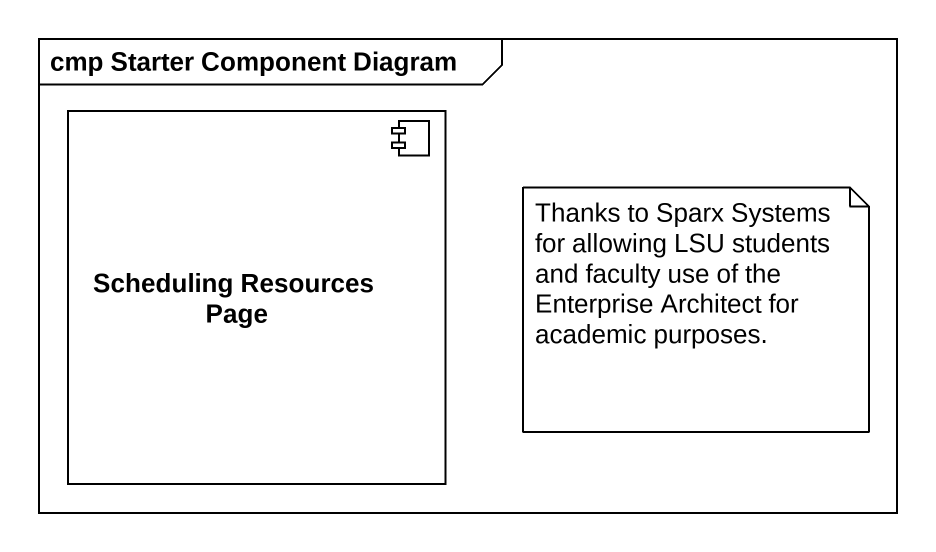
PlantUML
@startuml
mainframe cmp Starter Component Diagram
component "Scheduling Resources Page" as Scheduling_Resources_Page
note as N1
  Thanks to Sparx Systems for allowing LSU students and faculty use of the Enterprise Architect for academic purposes.
end note
@enduml
